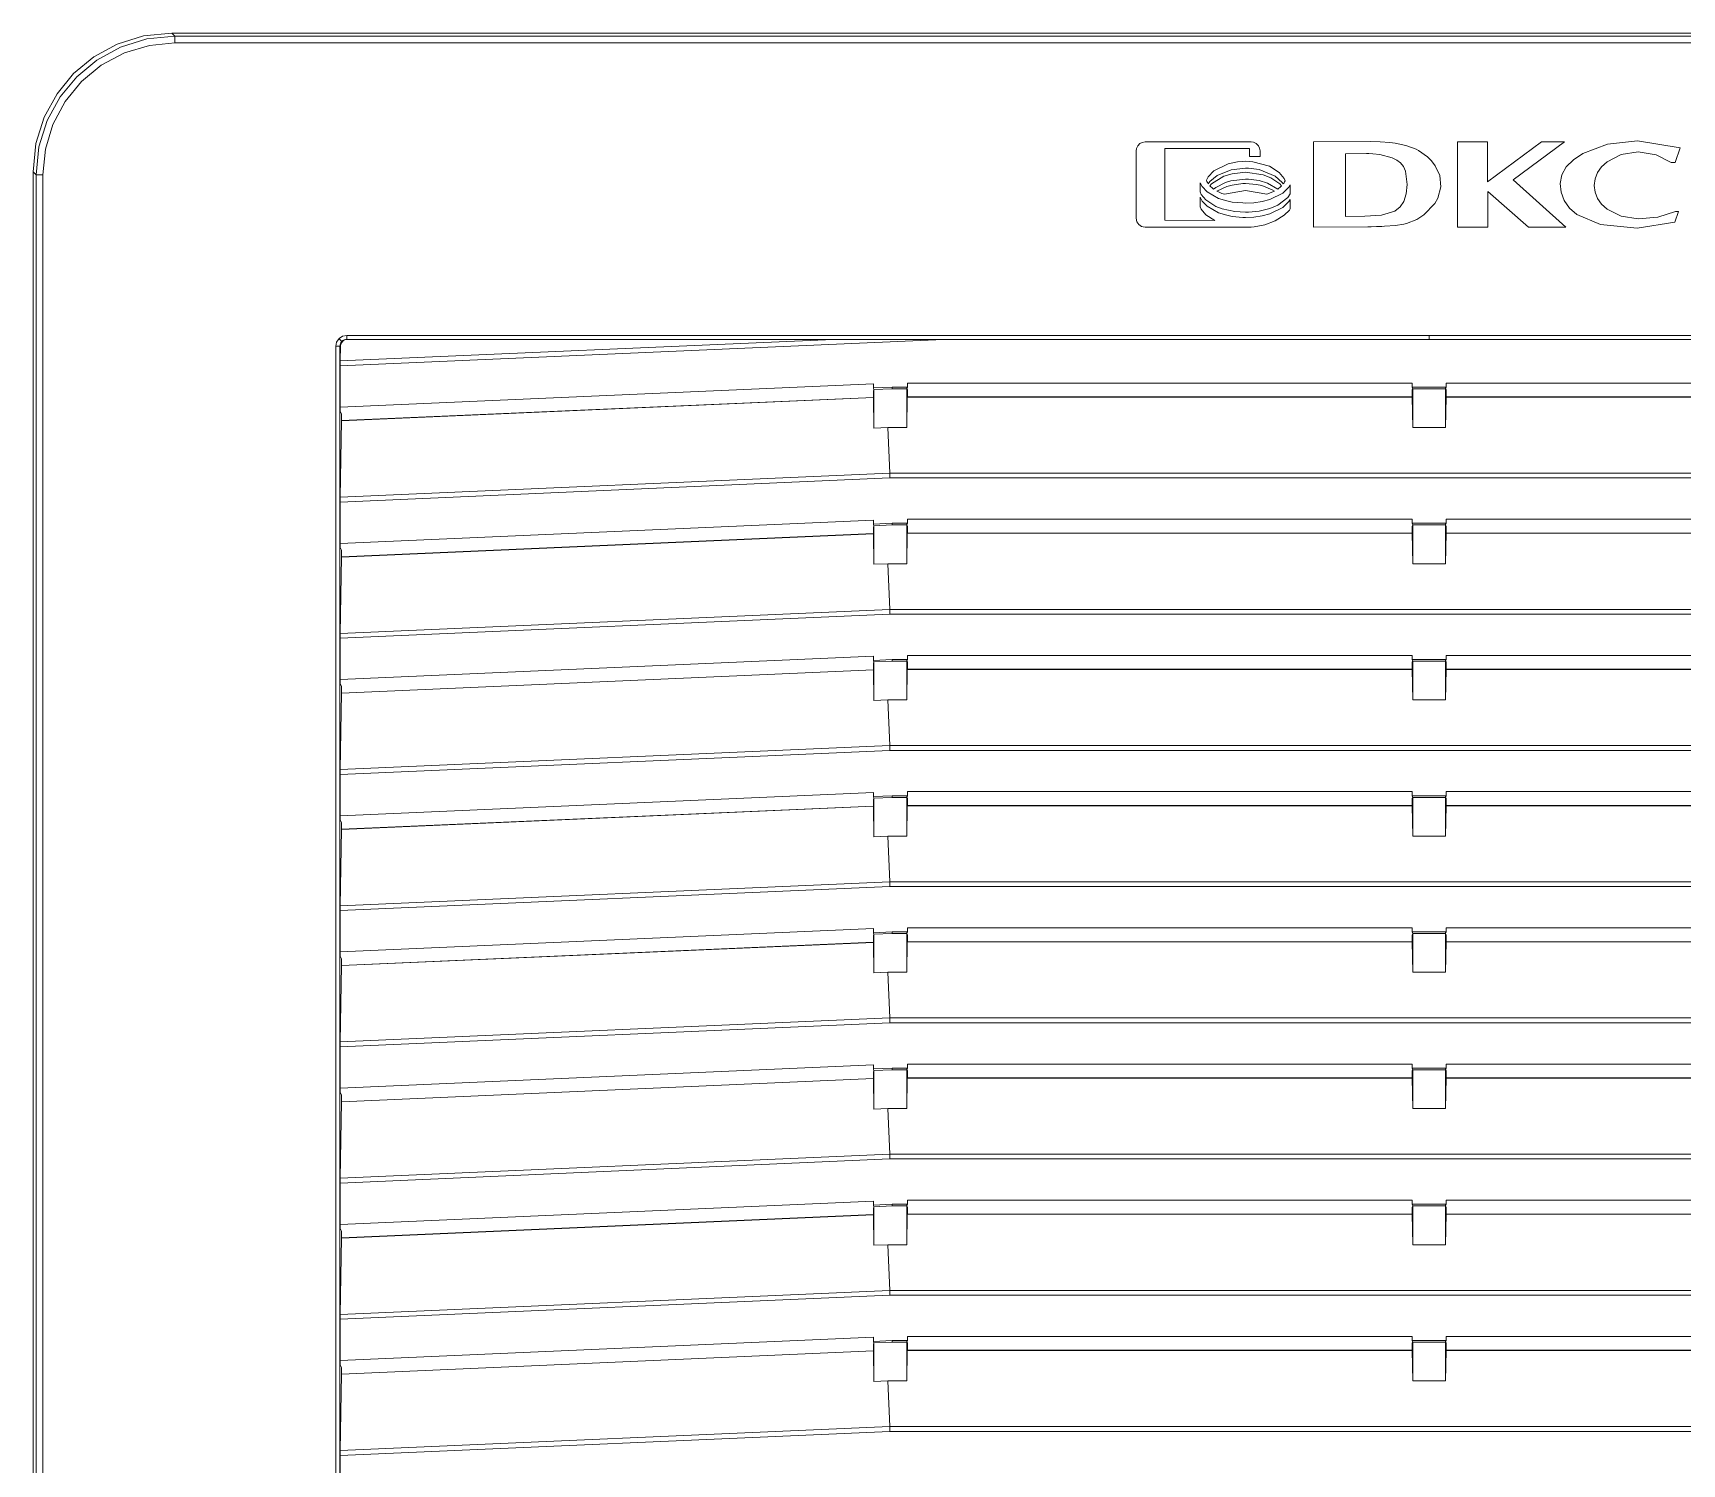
# Model space of a CAD drawing. Header units: millimetres. Extents: x -6000 to 26000, y -6000 to 26000.
# Drawn here: x 105.77 to 122.61, y -4212.36 to -4197.74 of the extents above; entities that cross this region are included whole.
import ezdxf

# ---------------------------------------------------------------- set-up
doc = ezdxf.new("R2010")
doc.units = ezdxf.units.MM
doc.header["$MEASUREMENT"] = 0
doc.layers.add('Чертеж и Рисунок_Ном._пера__7', color=7, linetype='Continuous', lineweight=15)

msp = doc.modelspace()

# ---------------------------------------------------------------- linework, layer by layer
at = {"layer": 'Чертеж и Рисунок_Ном._пера__7', "color": 7, "linetype": 'Continuous', "lineweight": 15}
for p, q in [((107.219, -4197.773), (107.188, -4197.742)), ((132.867, -4197.742), (107.188, -4197.742)), ((107.219, -4197.773), (107.219, -4197.842)), ((132.836, -4197.773), (107.219, -4197.773)), ((132.836, -4197.842), (107.219, -4197.842)), ((117.037, -4198.946), (117.037, -4199.633)), ((118.212, -4198.855), (117.127, -4198.855)), ((117.329, -4198.923), (118.192, -4198.923)), ((117.329, -4199.655), (117.329, -4198.923)), ((118.192, -4198.923), (118.192, -4199.004)), ((118.302, -4199.004), (118.302, -4198.946)), ((119.431, -4198.851), (118.846, -4198.855)), ((118.846, -4198.855), (118.846, -4199.724)), ((120.317, -4198.855), (120.317, -4199.724)), ((120.624, -4198.855), (120.317, -4198.855)), ((120.624, -4199.263), (120.624, -4198.855)), ((121.176, -4198.855), (120.624, -4199.263)), ((120.886, -4199.24), (121.41, -4198.855)), ((121.41, -4198.855), (121.176, -4198.855)), ((122.593, -4198.916), (122.156, -4198.843)), ((122.541, -4199.066), (122.593, -4198.916)), ((118.192, -4199.004), (118.302, -4199.004)), ((119.388, -4198.972), (119.173, -4198.975)), ((119.173, -4198.975), (119.173, -4199.617)), ((122.5, -4199.066), (122.541, -4199.066)), ((105.77, -4199.16), (105.801, -4199.191)), ((105.77, -4224.839), (105.77, -4199.16)), ((105.801, -4199.191), (105.801, -4224.808)), ((105.87, -4199.191), (105.801, -4199.191)), ((105.87, -4199.191), (105.87, -4224.808)), ((117.688, -4199.272), (117.688, -4199.365)), ((121.423, -4199.724), (120.886, -4199.24)), ((117.688, -4199.42), (117.688, -4199.516)), ((117.937, -4199.389), (118.154, -4199.35)), ((118.154, -4199.35), (118.37, -4199.388)), ((118.37, -4199.388), (118.448, -4199.356)), ((118.61, -4199.386), (118.61, -4199.293)), ((118.61, -4199.537), (118.61, -4199.441)), ((120.628, -4199.359), (121.044, -4199.724)), ((120.628, -4199.724), (120.628, -4199.359)), ((119.173, -4199.617), (119.37, -4199.613)), ((122.538, -4199.675), (122.576, -4199.564)), ((122.576, -4199.564), (122.544, -4199.564)), ((117.127, -4199.724), (118.212, -4199.724)), ((117.838, -4199.657), (117.329, -4199.655)), ((118.846, -4199.724), (119.401, -4199.721)), ((119.401, -4199.721), (119.407, -4199.721)), ((120.317, -4199.724), (120.628, -4199.724)), ((121.044, -4199.724), (121.423, -4199.724)), ((122.153, -4199.736), (122.538, -4199.675)), ((108.862, -4223.058), (108.862, -4200.941)), ((108.904, -4200.941), (108.862, -4200.941)), ((108.904, -4223.058), (108.904, -4200.941)), ((108.904, -4200.941), (108.909, -4200.941)), ((115.068, -4200.871), (108.906, -4201.141)), ((113.941, -4200.871), (108.906, -4201.091)), ((108.909, -4200.941), (108.906, -4201.091)), ((108.974, -4200.83), (120.027, -4200.83)), ((108.974, -4200.871), (108.974, -4200.83)), ((120.027, -4200.871), (108.974, -4200.871)), ((120.027, -4200.83), (131.081, -4200.83)), ((120.027, -4200.83), (120.027, -4200.871)), ((120.027, -4200.871), (131.081, -4200.871)), ((108.906, -4201.141), (108.906, -4201.563)), ((108.906, -4201.563), (114.352, -4201.325)), ((114.352, -4201.464), (108.92, -4201.701)), ((108.92, -4201.703), (114.353, -4201.465)), ((114.352, -4201.325), (114.352, -4201.367)), ((114.352, -4201.367), (114.543, -4201.358)), ((114.352, -4201.367), (114.357, -4201.386)), ((114.352, -4201.396), (114.357, -4201.386)), ((114.352, -4201.464), (114.352, -4201.396)), ((114.353, -4201.465), (114.352, -4201.464)), ((114.353, -4201.465), (114.358, -4201.777)), ((114.358, -4201.383), (114.357, -4201.386)), ((114.543, -4201.375), (114.358, -4201.383)), ((114.358, -4201.383), (114.358, -4201.777)), ((114.543, -4201.358), (114.7, -4201.358)), ((114.543, -4201.375), (114.543, -4201.358)), ((114.691, -4201.375), (114.543, -4201.375)), ((114.691, -4201.375), (114.7, -4201.358)), ((114.691, -4201.375), (114.694, -4201.375)), ((114.694, -4201.771), (114.694, -4201.375)), ((114.694, -4201.375), (114.7, -4201.387)), ((114.699, -4201.46), (114.694, -4201.771)), ((114.7, -4201.458), (114.699, -4201.46)), ((119.854, -4201.46), (114.699, -4201.46)), ((114.7, -4201.317), (119.854, -4201.317)), ((114.7, -4201.358), (114.7, -4201.317)), ((114.7, -4201.387), (114.7, -4201.458)), ((114.7, -4201.458), (119.854, -4201.458)), ((119.854, -4201.317), (119.854, -4201.358)), ((119.854, -4201.358), (120.201, -4201.358)), ((119.854, -4201.358), (119.862, -4201.375)), ((119.854, -4201.387), (119.86, -4201.375)), ((119.854, -4201.458), (119.854, -4201.387)), ((119.854, -4201.46), (119.854, -4201.458)), ((119.86, -4201.771), (119.854, -4201.46)), ((119.86, -4201.375), (119.86, -4201.771)), ((119.862, -4201.375), (119.86, -4201.375)), ((119.862, -4201.375), (120.193, -4201.375)), ((120.193, -4201.375), (120.201, -4201.358)), ((120.193, -4201.375), (120.195, -4201.375)), ((120.195, -4201.771), (120.195, -4201.375)), ((120.201, -4201.387), (120.195, -4201.375)), ((120.201, -4201.46), (120.195, -4201.771)), ((120.201, -4201.317), (125.355, -4201.317)), ((120.201, -4201.317), (120.201, -4201.358)), ((120.201, -4201.387), (120.201, -4201.458)), ((120.201, -4201.458), (120.201, -4201.458)), ((120.201, -4201.458), (125.355, -4201.458)), ((125.356, -4201.46), (120.201, -4201.46)), ((108.906, -4201.563), (108.906, -4201.605)), ((108.906, -4201.605), (108.92, -4201.633)), ((108.92, -4201.633), (108.92, -4201.701)), ((108.92, -4201.703), (108.906, -4202.482)), ((108.92, -4201.701), (108.92, -4201.703)), ((114.5, -4201.771), (114.358, -4201.777)), ((114.5, -4201.771), (114.521, -4202.237)), ((114.694, -4201.771), (114.5, -4201.771)), ((120.195, -4201.771), (119.86, -4201.771)), ((114.521, -4202.237), (108.906, -4202.482)), ((114.522, -4202.286), (108.906, -4202.532)), ((125.534, -4202.237), (114.521, -4202.237)), ((125.533, -4202.286), (114.522, -4202.286)), ((108.906, -4202.532), (108.906, -4202.954)), ((108.906, -4202.954), (114.352, -4202.716)), ((114.352, -4202.716), (114.352, -4202.758)), ((114.352, -4202.758), (114.543, -4202.749)), ((114.352, -4202.758), (114.357, -4202.777)), ((114.352, -4202.787), (114.357, -4202.777)), ((114.352, -4202.855), (114.352, -4202.787)), ((114.358, -4202.774), (114.357, -4202.777)), ((114.543, -4202.766), (114.358, -4202.774)), ((114.358, -4202.774), (114.358, -4203.168)), ((114.543, -4202.749), (114.7, -4202.749)), ((114.543, -4202.766), (114.543, -4202.749)), ((114.691, -4202.766), (114.543, -4202.766)), ((114.691, -4202.766), (114.7, -4202.749)), ((114.691, -4202.766), (114.694, -4202.766)), ((114.694, -4203.162), (114.694, -4202.766)), ((114.694, -4202.766), (114.7, -4202.778)), ((114.7, -4202.708), (119.854, -4202.708)), ((114.7, -4202.749), (114.7, -4202.708)), ((114.7, -4202.778), (114.7, -4202.849)), ((119.854, -4202.708), (119.854, -4202.749)), ((119.854, -4202.749), (120.201, -4202.749)), ((119.854, -4202.749), (119.862, -4202.766)), ((119.854, -4202.778), (119.86, -4202.766)), ((119.854, -4202.849), (119.854, -4202.778)), ((119.86, -4202.766), (119.86, -4203.162)), ((119.862, -4202.766), (119.86, -4202.766)), ((119.862, -4202.766), (120.193, -4202.766)), ((120.193, -4202.766), (120.201, -4202.749)), ((120.193, -4202.766), (120.195, -4202.766)), ((120.201, -4202.778), (120.195, -4202.766)), ((120.195, -4203.162), (120.195, -4202.766)), ((120.201, -4202.708), (125.355, -4202.708)), ((120.201, -4202.708), (120.201, -4202.749)), ((120.201, -4202.778), (120.201, -4202.849)), ((108.906, -4202.954), (108.906, -4202.996)), ((108.906, -4202.996), (108.92, -4203.024)), ((114.352, -4202.855), (108.92, -4203.092)), ((108.92, -4203.094), (114.353, -4202.856)), ((114.353, -4202.856), (114.352, -4202.855)), ((114.353, -4202.856), (114.358, -4203.168)), ((114.699, -4202.851), (114.694, -4203.162)), ((114.7, -4202.849), (114.699, -4202.851)), ((119.854, -4202.851), (114.699, -4202.851)), ((114.7, -4202.849), (119.854, -4202.849)), ((119.854, -4202.851), (119.854, -4202.849)), ((119.86, -4203.162), (119.854, -4202.851)), ((120.201, -4202.851), (120.195, -4203.162)), ((120.201, -4202.849), (120.201, -4202.849)), ((120.201, -4202.849), (125.355, -4202.849)), ((125.356, -4202.851), (120.201, -4202.851)), ((108.92, -4203.094), (108.906, -4203.873)), ((108.92, -4203.024), (108.92, -4203.092)), ((108.92, -4203.092), (108.92, -4203.094)), ((114.5, -4203.162), (114.358, -4203.168)), ((114.5, -4203.162), (114.521, -4203.628)), ((114.694, -4203.162), (114.5, -4203.162)), ((120.195, -4203.162), (119.86, -4203.162)), ((114.521, -4203.628), (108.906, -4203.873)), ((114.521, -4203.628), (125.534, -4203.628)), ((114.522, -4203.677), (108.906, -4203.923)), ((125.533, -4203.677), (114.522, -4203.677)), ((108.906, -4203.923), (108.906, -4204.345)), ((108.906, -4204.345), (114.352, -4204.107)), ((114.352, -4204.107), (114.352, -4204.149)), ((114.352, -4204.149), (114.543, -4204.14)), ((114.352, -4204.149), (114.357, -4204.168)), ((114.352, -4204.178), (114.357, -4204.168)), ((114.358, -4204.165), (114.357, -4204.168)), ((114.543, -4204.157), (114.358, -4204.165)), ((114.358, -4204.165), (114.358, -4204.559)), ((114.543, -4204.14), (114.7, -4204.14)), ((114.543, -4204.157), (114.543, -4204.14)), ((114.691, -4204.157), (114.543, -4204.157)), ((114.691, -4204.157), (114.7, -4204.14)), ((114.691, -4204.157), (114.694, -4204.157)), ((114.694, -4204.553), (114.694, -4204.157)), ((114.694, -4204.157), (114.7, -4204.169)), ((114.7, -4204.099), (119.854, -4204.099)), ((114.7, -4204.14), (114.7, -4204.099)), ((114.7, -4204.169), (114.7, -4204.24)), ((119.854, -4204.099), (119.854, -4204.14)), ((119.854, -4204.14), (120.201, -4204.14)), ((119.854, -4204.14), (119.862, -4204.157)), ((119.854, -4204.169), (119.86, -4204.157)), ((119.854, -4204.24), (119.854, -4204.169)), ((119.86, -4204.157), (119.86, -4204.553)), ((119.862, -4204.157), (119.86, -4204.157)), ((119.862, -4204.157), (120.193, -4204.157)), ((120.193, -4204.157), (120.201, -4204.14)), ((120.193, -4204.157), (120.195, -4204.157)), ((120.195, -4204.553), (120.195, -4204.157)), ((120.201, -4204.169), (120.195, -4204.157)), ((120.201, -4204.099), (125.355, -4204.099)), ((120.201, -4204.099), (120.201, -4204.14)), ((120.201, -4204.169), (120.201, -4204.24)), ((108.906, -4204.345), (108.906, -4204.387)), ((114.352, -4204.246), (108.92, -4204.483)), ((108.92, -4204.485), (114.353, -4204.247)), ((114.352, -4204.246), (114.352, -4204.178)), ((114.353, -4204.247), (114.352, -4204.246)), ((114.353, -4204.247), (114.358, -4204.559)), ((114.699, -4204.242), (114.694, -4204.553)), ((114.7, -4204.24), (114.699, -4204.242)), ((119.854, -4204.242), (114.699, -4204.242)), ((114.7, -4204.24), (119.854, -4204.24)), ((119.854, -4204.242), (119.854, -4204.24)), ((119.86, -4204.553), (119.854, -4204.242)), ((120.201, -4204.242), (120.195, -4204.553)), ((120.201, -4204.24), (120.201, -4204.24)), ((120.201, -4204.24), (125.355, -4204.24)), ((125.356, -4204.242), (120.201, -4204.242)), ((108.906, -4204.387), (108.92, -4204.415)), ((108.92, -4204.485), (108.906, -4205.264)), ((108.92, -4204.415), (108.92, -4204.483)), ((108.92, -4204.483), (108.92, -4204.485)), ((114.5, -4204.553), (114.358, -4204.559)), ((114.5, -4204.553), (114.521, -4205.019)), ((114.694, -4204.553), (114.5, -4204.553)), ((120.195, -4204.553), (119.86, -4204.553)), ((114.521, -4205.019), (108.906, -4205.264)), ((114.522, -4205.068), (108.906, -4205.314)), ((125.534, -4205.019), (114.521, -4205.019)), ((125.533, -4205.068), (114.522, -4205.068)), ((108.906, -4205.314), (108.906, -4205.736)), ((108.906, -4205.736), (114.352, -4205.498)), ((114.352, -4205.498), (114.352, -4205.54)), ((114.7, -4205.49), (119.854, -4205.49)), ((114.7, -4205.531), (114.7, -4205.49)), ((119.854, -4205.49), (119.854, -4205.531)), ((120.201, -4205.49), (125.355, -4205.49)), ((120.201, -4205.49), (120.201, -4205.531)), ((114.352, -4205.637), (108.92, -4205.874)), ((108.92, -4205.876), (114.353, -4205.638)), ((114.352, -4205.54), (114.543, -4205.531)), ((114.352, -4205.54), (114.357, -4205.559)), ((114.352, -4205.569), (114.357, -4205.559)), ((114.352, -4205.637), (114.352, -4205.569)), ((114.353, -4205.638), (114.352, -4205.637)), ((114.353, -4205.638), (114.358, -4205.95)), ((114.358, -4205.556), (114.357, -4205.559)), ((114.543, -4205.548), (114.358, -4205.556)), ((114.358, -4205.556), (114.358, -4205.95)), ((114.543, -4205.531), (114.7, -4205.531)), ((114.543, -4205.548), (114.543, -4205.531)), ((114.691, -4205.548), (114.543, -4205.548)), ((114.691, -4205.548), (114.7, -4205.531)), ((114.691, -4205.548), (114.694, -4205.548)), ((114.694, -4205.944), (114.694, -4205.548)), ((114.694, -4205.548), (114.7, -4205.56)), ((114.699, -4205.633), (114.694, -4205.944)), ((114.7, -4205.631), (114.699, -4205.633)), ((119.854, -4205.633), (114.699, -4205.633)), ((114.7, -4205.56), (114.7, -4205.631)), ((114.7, -4205.631), (119.854, -4205.631)), ((119.854, -4205.531), (120.201, -4205.531)), ((119.854, -4205.531), (119.862, -4205.548)), ((119.854, -4205.56), (119.86, -4205.548)), ((119.854, -4205.631), (119.854, -4205.56)), ((119.854, -4205.633), (119.854, -4205.631)), ((119.86, -4205.944), (119.854, -4205.633)), ((119.86, -4205.548), (119.86, -4205.944)), ((119.862, -4205.548), (119.86, -4205.548)), ((119.862, -4205.548), (120.193, -4205.548)), ((120.193, -4205.548), (120.201, -4205.531)), ((120.193, -4205.548), (120.195, -4205.548)), ((120.195, -4205.944), (120.195, -4205.548)), ((120.201, -4205.56), (120.195, -4205.548)), ((120.201, -4205.633), (120.195, -4205.944)), ((120.201, -4205.56), (120.201, -4205.631)), ((120.201, -4205.631), (120.201, -4205.631)), ((120.201, -4205.631), (125.355, -4205.631)), ((125.356, -4205.633), (120.201, -4205.633)), ((108.906, -4205.736), (108.906, -4205.778)), ((108.906, -4205.778), (108.92, -4205.806)), ((108.92, -4205.806), (108.92, -4205.874)), ((108.92, -4205.876), (108.906, -4206.655)), ((108.92, -4205.874), (108.92, -4205.876)), ((114.5, -4205.944), (114.358, -4205.95)), ((114.5, -4205.944), (114.521, -4206.41)), ((114.694, -4205.944), (114.5, -4205.944)), ((120.195, -4205.944), (119.86, -4205.944)), ((114.521, -4206.41), (108.906, -4206.655)), ((114.522, -4206.459), (108.906, -4206.705)), ((125.534, -4206.41), (114.521, -4206.41)), ((125.533, -4206.459), (114.522, -4206.459)), ((108.906, -4206.705), (108.906, -4207.127)), ((108.906, -4207.127), (114.352, -4206.889)), ((114.352, -4207.028), (108.92, -4207.265)), ((108.92, -4207.267), (114.353, -4207.029)), ((114.352, -4206.889), (114.352, -4206.931)), ((114.352, -4206.931), (114.543, -4206.922)), ((114.352, -4206.931), (114.357, -4206.95)), ((114.352, -4206.96), (114.357, -4206.95)), ((114.352, -4207.028), (114.352, -4206.96)), ((114.353, -4207.029), (114.352, -4207.028)), ((114.353, -4207.029), (114.358, -4207.341)), ((114.358, -4206.947), (114.357, -4206.95)), ((114.543, -4206.939), (114.358, -4206.947)), ((114.358, -4206.947), (114.358, -4207.341)), ((114.543, -4206.922), (114.7, -4206.922)), ((114.543, -4206.939), (114.543, -4206.922)), ((114.691, -4206.939), (114.543, -4206.939)), ((114.691, -4206.939), (114.7, -4206.922)), ((114.691, -4206.939), (114.694, -4206.939)), ((114.694, -4207.335), (114.694, -4206.939)), ((114.694, -4206.939), (114.7, -4206.951)), ((114.699, -4207.024), (114.694, -4207.335)), ((114.7, -4207.022), (114.699, -4207.024)), ((119.854, -4207.024), (114.699, -4207.024)), ((114.7, -4206.881), (119.854, -4206.881)), ((114.7, -4206.922), (114.7, -4206.881)), ((114.7, -4206.951), (114.7, -4207.022)), ((114.7, -4207.022), (119.854, -4207.022)), ((119.854, -4206.881), (119.854, -4206.922)), ((119.854, -4206.922), (120.201, -4206.922)), ((119.854, -4206.922), (119.862, -4206.939)), ((119.854, -4206.951), (119.86, -4206.939)), ((119.854, -4207.022), (119.854, -4206.951)), ((119.854, -4207.024), (119.854, -4207.022)), ((119.86, -4207.335), (119.854, -4207.024)), ((119.86, -4206.939), (119.86, -4207.335)), ((119.862, -4206.939), (119.86, -4206.939)), ((119.862, -4206.939), (120.193, -4206.939)), ((120.193, -4206.939), (120.201, -4206.922)), ((120.193, -4206.939), (120.195, -4206.939)), ((120.195, -4207.335), (120.195, -4206.939)), ((120.201, -4206.951), (120.195, -4206.939)), ((120.201, -4207.024), (120.195, -4207.335)), ((120.201, -4206.881), (125.355, -4206.881)), ((120.201, -4206.881), (120.201, -4206.922)), ((120.201, -4206.951), (120.201, -4207.022)), ((120.201, -4207.022), (120.201, -4207.022)), ((120.201, -4207.022), (125.355, -4207.022)), ((125.356, -4207.024), (120.201, -4207.024)), ((108.906, -4207.127), (108.906, -4207.169)), ((108.906, -4207.169), (108.92, -4207.197)), ((108.92, -4207.197), (108.92, -4207.265)), ((108.92, -4207.267), (108.906, -4208.046)), ((108.92, -4207.265), (108.92, -4207.267)), ((114.5, -4207.335), (114.358, -4207.341)), ((114.5, -4207.335), (114.521, -4207.801)), ((114.694, -4207.335), (114.5, -4207.335)), ((120.195, -4207.335), (119.86, -4207.335)), ((114.521, -4207.801), (108.906, -4208.046)), ((114.522, -4207.85), (108.906, -4208.096)), ((125.534, -4207.801), (114.521, -4207.801)), ((125.533, -4207.85), (114.522, -4207.85)), ((108.906, -4208.096), (108.906, -4208.518)), ((108.906, -4208.518), (114.352, -4208.28)), ((114.352, -4208.28), (114.352, -4208.322)), ((114.352, -4208.322), (114.543, -4208.313)), ((114.352, -4208.322), (114.357, -4208.341)), ((114.352, -4208.351), (114.357, -4208.341)), ((114.352, -4208.419), (114.352, -4208.351)), ((114.358, -4208.338), (114.357, -4208.341)), ((114.543, -4208.33), (114.358, -4208.338)), ((114.358, -4208.338), (114.358, -4208.732)), ((114.543, -4208.313), (114.7, -4208.313)), ((114.543, -4208.33), (114.543, -4208.313)), ((114.691, -4208.33), (114.543, -4208.33)), ((114.691, -4208.33), (114.7, -4208.313)), ((114.691, -4208.33), (114.694, -4208.33)), ((114.694, -4208.726), (114.694, -4208.33)), ((114.694, -4208.33), (114.7, -4208.342)), ((114.7, -4208.272), (119.854, -4208.272)), ((114.7, -4208.313), (114.7, -4208.272)), ((114.7, -4208.342), (114.7, -4208.413)), ((119.854, -4208.272), (119.854, -4208.313)), ((119.854, -4208.313), (120.201, -4208.313)), ((119.854, -4208.313), (119.862, -4208.33)), ((119.854, -4208.342), (119.86, -4208.33)), ((119.854, -4208.413), (119.854, -4208.342)), ((119.86, -4208.33), (119.86, -4208.726)), ((119.862, -4208.33), (119.86, -4208.33)), ((119.862, -4208.33), (120.193, -4208.33)), ((120.193, -4208.33), (120.201, -4208.313)), ((120.193, -4208.33), (120.195, -4208.33)), ((120.195, -4208.726), (120.195, -4208.33)), ((120.201, -4208.342), (120.195, -4208.33)), ((120.201, -4208.272), (125.355, -4208.272)), ((120.201, -4208.272), (120.201, -4208.313)), ((120.201, -4208.342), (120.201, -4208.413)), ((108.906, -4208.518), (108.906, -4208.56)), ((114.352, -4208.419), (108.92, -4208.656)), ((108.92, -4208.658), (114.353, -4208.42)), ((114.353, -4208.42), (114.352, -4208.419)), ((114.353, -4208.42), (114.358, -4208.732)), ((114.699, -4208.415), (114.694, -4208.726)), ((114.7, -4208.413), (114.699, -4208.415)), ((119.854, -4208.415), (114.699, -4208.415)), ((114.7, -4208.413), (119.854, -4208.413)), ((119.854, -4208.415), (119.854, -4208.413)), ((119.86, -4208.726), (119.854, -4208.415)), ((120.201, -4208.415), (120.195, -4208.726)), ((120.201, -4208.413), (120.201, -4208.413)), ((120.201, -4208.413), (125.355, -4208.413)), ((125.356, -4208.415), (120.201, -4208.415)), ((108.906, -4208.56), (108.92, -4208.588)), ((108.92, -4208.658), (108.906, -4209.437)), ((108.92, -4208.588), (108.92, -4208.656)), ((108.92, -4208.656), (108.92, -4208.658)), ((114.5, -4208.726), (114.358, -4208.732)), ((114.5, -4208.726), (114.521, -4209.192)), ((114.694, -4208.726), (114.5, -4208.726)), ((120.195, -4208.726), (119.86, -4208.726)), ((114.521, -4209.192), (108.906, -4209.437)), ((125.534, -4209.192), (114.521, -4209.192)), ((114.522, -4209.241), (108.906, -4209.487)), ((125.533, -4209.241), (114.522, -4209.241)), ((108.906, -4209.487), (108.906, -4209.909)), ((108.906, -4209.909), (114.352, -4209.671)), ((114.352, -4209.671), (114.352, -4209.713)), ((114.352, -4209.713), (114.543, -4209.704)), ((114.352, -4209.713), (114.357, -4209.732)), ((114.352, -4209.742), (114.357, -4209.732)), ((114.358, -4209.729), (114.357, -4209.732)), ((114.543, -4209.721), (114.358, -4209.729)), ((114.358, -4209.729), (114.358, -4210.123)), ((114.543, -4209.704), (114.7, -4209.704)), ((114.543, -4209.721), (114.543, -4209.704)), ((114.691, -4209.721), (114.543, -4209.721)), ((114.691, -4209.721), (114.7, -4209.704)), ((114.691, -4209.721), (114.694, -4209.721)), ((114.694, -4210.117), (114.694, -4209.721)), ((114.694, -4209.721), (114.7, -4209.733)), ((114.7, -4209.663), (119.854, -4209.663)), ((114.7, -4209.704), (114.7, -4209.663)), ((114.7, -4209.733), (114.7, -4209.804)), ((119.854, -4209.663), (119.854, -4209.704)), ((119.854, -4209.704), (120.201, -4209.704)), ((119.854, -4209.704), (119.862, -4209.721)), ((119.854, -4209.733), (119.86, -4209.721)), ((119.854, -4209.804), (119.854, -4209.733)), ((119.86, -4209.721), (119.86, -4210.117)), ((119.862, -4209.721), (119.86, -4209.721)), ((119.862, -4209.721), (120.193, -4209.721)), ((120.193, -4209.721), (120.201, -4209.704)), ((120.193, -4209.721), (120.195, -4209.721)), ((120.195, -4210.117), (120.195, -4209.721)), ((120.201, -4209.733), (120.195, -4209.721)), ((120.201, -4209.663), (125.355, -4209.663)), ((120.201, -4209.663), (120.201, -4209.704)), ((120.201, -4209.733), (120.201, -4209.804)), ((114.352, -4209.81), (108.92, -4210.047)), ((108.92, -4210.049), (114.353, -4209.811)), ((114.352, -4209.81), (114.352, -4209.742)), ((114.353, -4209.811), (114.352, -4209.81)), ((114.353, -4209.811), (114.358, -4210.123)), ((114.699, -4209.806), (114.694, -4210.117)), ((114.7, -4209.804), (114.699, -4209.806)), ((119.854, -4209.806), (114.699, -4209.806)), ((114.7, -4209.804), (119.854, -4209.804)), ((119.854, -4209.806), (119.854, -4209.804)), ((119.86, -4210.117), (119.854, -4209.806)), ((120.201, -4209.806), (120.195, -4210.117)), ((120.201, -4209.804), (120.201, -4209.804)), ((120.201, -4209.804), (125.355, -4209.804)), ((125.356, -4209.806), (120.201, -4209.806)), ((108.906, -4209.909), (108.906, -4209.951)), ((108.906, -4209.951), (108.92, -4209.979)), ((108.92, -4210.049), (108.906, -4210.828)), ((108.92, -4209.979), (108.92, -4210.047)), ((108.92, -4210.047), (108.92, -4210.049)), ((114.5, -4210.117), (114.358, -4210.123)), ((114.5, -4210.117), (114.521, -4210.583)), ((114.694, -4210.117), (114.5, -4210.117)), ((120.195, -4210.117), (119.86, -4210.117)), ((114.521, -4210.583), (108.906, -4210.828)), ((114.522, -4210.632), (108.906, -4210.878)), ((125.534, -4210.583), (114.521, -4210.583)), ((125.533, -4210.632), (114.522, -4210.632)), ((108.906, -4210.878), (108.906, -4211.3)), ((108.906, -4211.3), (114.352, -4211.062)), ((114.352, -4211.062), (114.352, -4211.104)), ((114.7, -4211.054), (119.854, -4211.054)), ((114.7, -4211.095), (114.7, -4211.054)), ((119.854, -4211.054), (119.854, -4211.095)), ((120.201, -4211.054), (125.355, -4211.054)), ((120.201, -4211.054), (120.201, -4211.095)), ((114.352, -4211.201), (108.92, -4211.438)), ((108.92, -4211.44), (114.353, -4211.202)), ((114.352, -4211.104), (114.543, -4211.095)), ((114.352, -4211.104), (114.357, -4211.123)), ((114.352, -4211.133), (114.357, -4211.123)), ((114.352, -4211.201), (114.352, -4211.133)), ((114.353, -4211.202), (114.352, -4211.201)), ((114.353, -4211.202), (114.358, -4211.514)), ((114.358, -4211.12), (114.357, -4211.123)), ((114.543, -4211.112), (114.358, -4211.12)), ((114.358, -4211.12), (114.358, -4211.514)), ((114.543, -4211.095), (114.7, -4211.095)), ((114.543, -4211.112), (114.543, -4211.095)), ((114.691, -4211.112), (114.543, -4211.112)), ((114.691, -4211.112), (114.7, -4211.095)), ((114.691, -4211.112), (114.694, -4211.112)), ((114.694, -4211.508), (114.694, -4211.112)), ((114.694, -4211.112), (114.7, -4211.124)), ((114.699, -4211.197), (114.694, -4211.508)), ((114.7, -4211.195), (114.699, -4211.197)), ((119.854, -4211.197), (114.699, -4211.197)), ((114.7, -4211.124), (114.7, -4211.195)), ((114.7, -4211.195), (119.854, -4211.195)), ((119.854, -4211.095), (120.201, -4211.095)), ((119.854, -4211.095), (119.862, -4211.112)), ((119.854, -4211.124), (119.86, -4211.112)), ((119.854, -4211.195), (119.854, -4211.124)), ((119.854, -4211.197), (119.854, -4211.195)), ((119.86, -4211.508), (119.854, -4211.197)), ((119.86, -4211.112), (119.86, -4211.508)), ((119.862, -4211.112), (119.86, -4211.112)), ((119.862, -4211.112), (120.193, -4211.112)), ((120.193, -4211.112), (120.201, -4211.095)), ((120.193, -4211.112), (120.195, -4211.112)), ((120.195, -4211.508), (120.195, -4211.112)), ((120.201, -4211.124), (120.195, -4211.112)), ((120.201, -4211.197), (120.195, -4211.508)), ((120.201, -4211.124), (120.201, -4211.195)), ((120.201, -4211.195), (120.201, -4211.195)), ((120.201, -4211.195), (125.355, -4211.195)), ((125.356, -4211.197), (120.201, -4211.197)), ((108.906, -4211.3), (108.906, -4211.342)), ((108.906, -4211.342), (108.92, -4211.37)), ((108.92, -4211.37), (108.92, -4211.438)), ((108.92, -4211.44), (108.906, -4212.219)), ((108.92, -4211.438), (108.92, -4211.44)), ((114.5, -4211.508), (114.358, -4211.514)), ((114.5, -4211.508), (114.521, -4211.974)), ((114.694, -4211.508), (114.5, -4211.508)), ((120.195, -4211.508), (119.86, -4211.508)), ((114.521, -4211.974), (108.906, -4212.219)), ((114.522, -4212.023), (108.906, -4212.269)), ((125.534, -4211.974), (114.521, -4211.974)), ((125.533, -4212.023), (114.522, -4212.023)), ((108.906, -4212.269), (108.906, -4212.691))]:
    msp.add_line(p, q, dxfattribs=at)
at = {"layer": 'Чертеж и Рисунок_Ном._пера__7', "color": 7, "linetype": 'Continuous', "lineweight": 15, "flags": 128}
for points in [[(107.188, -4197.742), (106.9, -4197.771), (106.631, -4197.856), (106.39, -4197.987), (106.185, -4198.157), (106.015, -4198.363), (105.884, -4198.603), (105.799, -4198.872), (105.77, -4199.16)], [(105.801, -4199.191), (105.83, -4198.903), (105.915, -4198.634), (106.046, -4198.394), (106.216, -4198.188), (106.422, -4198.018), (106.662, -4197.887), (106.931, -4197.802), (107.219, -4197.773)], [(107.219, -4197.842), (106.958, -4197.868), (106.703, -4197.945), (106.467, -4198.071), (106.265, -4198.237), (106.099, -4198.44), (105.973, -4198.675), (105.896, -4198.93), (105.87, -4199.191)], [(117.127, -4198.855), (117.099, -4198.859), (117.074, -4198.872), (117.053, -4198.894), (117.04, -4198.922), (117.037, -4198.946)], [(118.302, -4198.946), (118.297, -4198.918), (118.285, -4198.893), (118.263, -4198.871), (118.235, -4198.858), (118.212, -4198.855)], [(119.92, -4198.941), (119.895, -4198.928), (119.79, -4198.89), (119.681, -4198.868), (119.625, -4198.861), (119.529, -4198.853), (119.431, -4198.851)], [(119.769, -4199.693), (119.796, -4199.686), (119.901, -4199.645), (119.975, -4199.6), (120.087, -4199.483), (120.117, -4199.43), (120.148, -4199.312), (120.136, -4199.196), (120.089, -4199.097), (120.052, -4199.049), (120.01, -4199.007), (119.92, -4198.941)], [(122.156, -4198.843), (121.849, -4198.878), (121.598, -4198.971), (121.501, -4199.036), (121.429, -4199.109), (121.383, -4199.191), (121.367, -4199.278)], [(118.154, -4199.052), (118.126, -4199.053), (118.071, -4199.057), (117.975, -4199.077), (117.828, -4199.151), (117.772, -4199.21), (117.753, -4199.245)], [(117.772, -4199.281), (117.789, -4199.259), (117.864, -4199.197), (118.006, -4199.14), (118.154, -4199.123)], [(118.557, -4199.252), (118.546, -4199.227), (118.498, -4199.167), (118.399, -4199.102), (118.226, -4199.056), (118.154, -4199.052)], [(118.154, -4199.123), (118.182, -4199.123), (118.292, -4199.137), (118.457, -4199.205), (118.527, -4199.269), (118.538, -4199.284)], [(119.523, -4198.984), (119.454, -4198.976), (119.413, -4198.973), (119.388, -4198.972)], [(119.802, -4199.289), (119.786, -4199.153), (119.766, -4199.106), (119.737, -4199.068), (119.699, -4199.04), (119.65, -4199.016), (119.523, -4198.984)], [(121.713, -4199.299), (121.722, -4199.231), (121.749, -4199.166), (121.79, -4199.108), (121.846, -4199.057), (121.989, -4198.984), (122.164, -4198.957)], [(122.164, -4198.957), (122.348, -4198.987), (122.5, -4199.066)], [(118.154, -4199.479), (118.126, -4199.478), (118.015, -4199.468), (117.961, -4199.456), (117.878, -4199.431), (117.76, -4199.364), (117.709, -4199.31), (117.688, -4199.272)], [(117.753, -4199.245), (117.759, -4199.257), (117.765, -4199.269), (117.772, -4199.281)], [(118.154, -4199.164), (118.126, -4199.165), (118.015, -4199.179), (117.931, -4199.205), (117.807, -4199.282), (117.788, -4199.302)], [(117.826, -4199.336), (117.848, -4199.319), (117.949, -4199.269), (118.002, -4199.253), (118.154, -4199.235)], [(118.154, -4199.28), (118.126, -4199.28), (118.015, -4199.295), (117.962, -4199.309), (117.859, -4199.357)], [(118.521, -4199.303), (118.502, -4199.283), (118.412, -4199.221), (118.333, -4199.19), (118.154, -4199.164)], [(118.154, -4199.235), (118.182, -4199.235), (118.292, -4199.25), (118.377, -4199.276), (118.482, -4199.336)], [(118.448, -4199.356), (118.424, -4199.342), (118.319, -4199.301), (118.265, -4199.289), (118.154, -4199.28)], [(118.538, -4199.284), (118.546, -4199.273), (118.552, -4199.263), (118.557, -4199.252)], [(119.37, -4199.613), (119.542, -4199.602), (119.679, -4199.56), (119.732, -4199.518), (119.77, -4199.463), (119.794, -4199.385), (119.802, -4199.289)], [(121.367, -4199.278), (121.377, -4199.369), (121.406, -4199.451), (121.46, -4199.53), (121.537, -4199.597), (121.779, -4199.698), (122.153, -4199.736)], [(117.688, -4199.365), (117.7, -4199.39), (117.748, -4199.447), (117.851, -4199.513), (117.914, -4199.536), (117.978, -4199.553), (118.043, -4199.565), (118.154, -4199.572)], [(118.154, -4199.626), (118.126, -4199.626), (118.015, -4199.615), (117.961, -4199.604), (117.878, -4199.578), (117.76, -4199.512), (117.709, -4199.458), (117.688, -4199.42)], [(117.788, -4199.302), (117.798, -4199.312), (117.808, -4199.321), (117.826, -4199.336)], [(117.859, -4199.357), (117.884, -4199.369), (117.91, -4199.38), (117.937, -4199.389)], [(118.61, -4199.293), (118.595, -4199.317), (118.533, -4199.376), (118.401, -4199.441), (118.322, -4199.462), (118.239, -4199.475), (118.154, -4199.479)], [(118.154, -4199.572), (118.182, -4199.571), (118.293, -4199.561), (118.347, -4199.549), (118.401, -4199.534), (118.482, -4199.5), (118.585, -4199.422), (118.61, -4199.386)], [(118.61, -4199.441), (118.595, -4199.464), (118.533, -4199.524), (118.401, -4199.589), (118.322, -4199.61), (118.239, -4199.622), (118.154, -4199.626)], [(118.482, -4199.336), (118.493, -4199.328), (118.504, -4199.319), (118.521, -4199.303)], [(122.164, -4199.641), (121.989, -4199.614), (121.846, -4199.541), (121.79, -4199.49), (121.749, -4199.432), (121.722, -4199.367), (121.713, -4199.299)], [(117.688, -4199.516), (117.7, -4199.541), (117.748, -4199.598), (117.838, -4199.657)], [(118.212, -4199.724), (118.24, -4199.723), (118.349, -4199.702), (118.454, -4199.661), (118.548, -4199.604), (118.601, -4199.552), (118.61, -4199.537)], [(122.544, -4199.564), (122.364, -4199.622), (122.164, -4199.641)], [(117.037, -4199.633), (117.044, -4199.669), (117.063, -4199.698), (117.092, -4199.717), (117.109, -4199.723), (117.127, -4199.724)], [(119.407, -4199.721), (119.435, -4199.721), (119.49, -4199.719), (119.545, -4199.717)], [(119.545, -4199.717), (119.573, -4199.716), (119.684, -4199.707), (119.769, -4199.693)], [(108.862, -4200.941), (108.871, -4200.899), (108.895, -4200.863)], [(108.895, -4200.863), (108.931, -4200.838), (108.974, -4200.83)], [(108.924, -4200.892), (108.915, -4200.883), (108.905, -4200.873), (108.895, -4200.863)], [(108.904, -4200.941), (108.909, -4200.915), (108.915, -4200.903), (108.924, -4200.892)], [(108.909, -4200.941), (108.914, -4200.915), (108.93, -4200.892), (108.941, -4200.883), (108.953, -4200.877), (108.966, -4200.873), (108.979, -4200.871)], [(108.924, -4200.892), (108.935, -4200.883), (108.947, -4200.877), (108.96, -4200.873), (108.974, -4200.871)], [(108.906, -4201.091), (108.906, -4201.102), (108.906, -4201.114), (108.906, -4201.127), (108.906, -4201.141)], [(114.522, -4202.286), (114.521, -4202.273), (114.521, -4202.26), (114.521, -4202.248), (114.521, -4202.237)], [(108.906, -4202.482), (108.906, -4202.493), (108.906, -4202.505), (108.906, -4202.518), (108.906, -4202.532)], [(114.522, -4203.677), (114.521, -4203.664), (114.521, -4203.651), (114.521, -4203.639), (114.521, -4203.628)], [(108.906, -4203.873), (108.906, -4203.884), (108.906, -4203.896), (108.906, -4203.909), (108.906, -4203.923)], [(114.522, -4205.068), (114.521, -4205.055), (114.521, -4205.042), (114.521, -4205.03), (114.521, -4205.019)], [(108.906, -4205.264), (108.906, -4205.275), (108.906, -4205.287), (108.906, -4205.3), (108.906, -4205.314)], [(114.522, -4206.459), (114.521, -4206.446), (114.521, -4206.433), (114.521, -4206.421), (114.521, -4206.41)], [(108.906, -4206.655), (108.906, -4206.666), (108.906, -4206.678), (108.906, -4206.691), (108.906, -4206.705)], [(114.522, -4207.85), (114.521, -4207.837), (114.521, -4207.824), (114.521, -4207.812), (114.521, -4207.801)], [(108.906, -4208.046), (108.906, -4208.057), (108.906, -4208.069), (108.906, -4208.082), (108.906, -4208.096)], [(114.522, -4209.241), (114.521, -4209.228), (114.521, -4209.215), (114.521, -4209.203), (114.521, -4209.192)], [(108.906, -4209.437), (108.906, -4209.448), (108.906, -4209.46), (108.906, -4209.473), (108.906, -4209.487)], [(114.522, -4210.632), (114.521, -4210.619), (114.521, -4210.606), (114.521, -4210.594), (114.521, -4210.583)], [(108.906, -4210.828), (108.906, -4210.839), (108.906, -4210.851), (108.906, -4210.864), (108.906, -4210.878)], [(114.522, -4212.023), (114.521, -4212.01), (114.521, -4211.997), (114.521, -4211.985), (114.521, -4211.974)], [(108.906, -4212.219), (108.906, -4212.23), (108.906, -4212.242), (108.906, -4212.255), (108.906, -4212.269)]]:
    msp.add_lwpolyline(points, dxfattribs=at)

doc.saveas('drawing.dxf')
